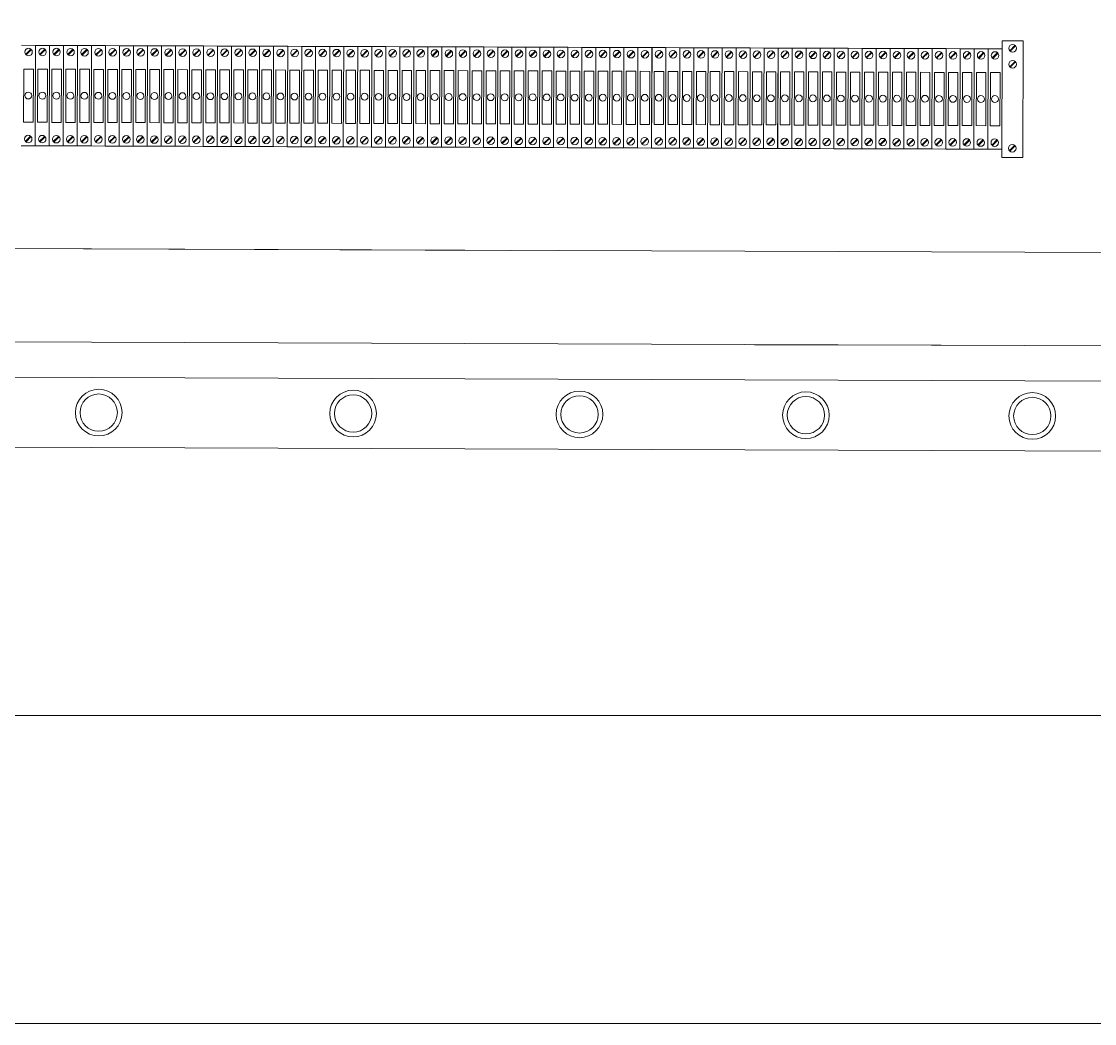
# Model space of a CAD drawing. Header units: millimetres. Extents: x 32721 to 103787, y 57624 to 127312.
# Drawn here: x 38084 to 38316.4, y 64730.5 to 64947.4 of the extents above; entities that cross this region are included whole.
import ezdxf

# ---------------------------------------------------------------- set-up
doc = ezdxf.new("R2010")
doc.units = ezdxf.units.MM
doc.header["$LTSCALE"] = 10
doc.linetypes.add('DASHED', pattern=[0.75, 0.5, -0.25])
for name, color, linetype, lineweight in [('1轮廓实线层', 7, 'Continuous', 18), ('2细线层', 4, 'Continuous', 18), ('图框层', 7, 'Continuous', 18)]:
    doc.layers.add(name, color=color, linetype=linetype, lineweight=lineweight)

msp = doc.modelspace()

# ---------------------------------------------------------------- linework, layer by layer
at = {"layer": '1轮廓实线层', "lineweight": 13}
for p, q in [((38084.04, 64942.25), (38087.07, 64942.24)), ((38084.91, 64940.28), (38086.08, 64941.43)), ((38085.02, 64940.17), (38086.18, 64941.33)), ((38087.07, 64942.24), (38086.99, 64920.51)), ((38086.99, 64920.51), (38087.07, 64942.24)), ((38087.07, 64942.24), (38090.1, 64942.23)), ((38087.95, 64940.26), (38089.11, 64941.42)), ((38088.05, 64940.16), (38089.21, 64941.32)), ((38090.1, 64942.23), (38090.02, 64920.5)), ((38090.02, 64920.5), (38090.1, 64942.23)), ((38090.1, 64942.23), (38093.14, 64942.22)), ((38090.98, 64940.25), (38092.15, 64941.41)), ((38091.08, 64940.15), (38092.25, 64941.31)), ((38093.14, 64942.22), (38093.06, 64920.48)), ((38093.06, 64920.48), (38093.14, 64942.22)), ((38093.14, 64942.22), (38096.17, 64942.21)), ((38094.01, 64940.24), (38095.18, 64941.4)), ((38094.12, 64940.14), (38095.28, 64941.3)), ((38096.17, 64942.21), (38096.09, 64920.47)), ((38096.09, 64920.47), (38096.17, 64942.21)), ((38096.17, 64942.21), (38099.2, 64942.2)), ((38097.05, 64940.23), (38098.21, 64941.39)), ((38097.15, 64940.13), (38098.31, 64941.29)), ((38099.2, 64942.2), (38099.12, 64920.46)), ((38099.12, 64920.46), (38099.2, 64942.2)), ((38099.2, 64942.2), (38102.23, 64942.18)), ((38100.08, 64940.22), (38101.25, 64941.38)), ((38100.18, 64940.12), (38101.35, 64941.28)), ((38102.23, 64942.18), (38102.16, 64920.45)), ((38102.16, 64920.45), (38102.24, 64942.18)), ((38102.24, 64942.18), (38105.27, 64942.17)), ((38103.11, 64940.21), (38104.28, 64941.37)), ((38103.21, 64940.11), (38104.38, 64941.26)), ((38105.27, 64942.17), (38105.19, 64920.44)), ((38105.19, 64920.44), (38105.27, 64942.17)), ((38105.27, 64942.17), (38108.3, 64942.16)), ((38106.15, 64940.2), (38107.31, 64941.36)), ((38106.25, 64940.1), (38107.41, 64941.25)), ((38108.3, 64942.16), (38108.22, 64920.43)), ((38108.22, 64920.43), (38108.3, 64942.16)), ((38108.3, 64942.16), (38111.33, 64942.15)), ((38109.18, 64940.19), (38110.35, 64941.34)), ((38109.28, 64940.09), (38110.45, 64941.24)), ((38111.33, 64942.15), (38111.26, 64920.42)), ((38111.26, 64920.42), (38111.34, 64942.15)), ((38111.34, 64942.15), (38114.37, 64942.14)), ((38112.21, 64940.18), (38113.38, 64941.33)), ((38112.31, 64940.07), (38113.48, 64941.23)), ((38114.37, 64942.14), (38114.29, 64920.41)), ((38114.29, 64920.41), (38114.37, 64942.14)), ((38114.37, 64942.14), (38117.4, 64942.13)), ((38115.25, 64940.17), (38116.41, 64941.32)), ((38115.35, 64940.06), (38116.51, 64941.22)), ((38117.4, 64942.13), (38117.32, 64920.4)), ((38117.32, 64920.4), (38117.4, 64942.13)), ((38117.4, 64942.13), (38120.43, 64942.12)), ((38118.28, 64940.15), (38119.44, 64941.31)), ((38118.38, 64940.05), (38119.55, 64941.21)), ((38120.43, 64942.12), (38120.36, 64920.39)), ((38120.36, 64920.39), (38120.43, 64942.12)), ((38120.43, 64942.12), (38123.47, 64942.11)), ((38121.31, 64940.14), (38122.48, 64941.3)), ((38121.41, 64940.04), (38122.58, 64941.2)), ((38123.47, 64942.11), (38123.39, 64920.38)), ((38123.39, 64920.38), (38123.47, 64942.11)), ((38123.47, 64942.11), (38126.5, 64942.1)), ((38124.35, 64940.13), (38125.51, 64941.29)), ((38124.45, 64940.03), (38125.61, 64941.19)), ((38126.5, 64942.1), (38126.42, 64920.36)), ((38126.42, 64920.36), (38126.5, 64942.1)), ((38126.5, 64942.1), (38129.53, 64942.09)), ((38127.38, 64940.12), (38128.54, 64941.28)), ((38127.48, 64940.02), (38128.65, 64941.18)), ((38129.53, 64942.09), (38129.45, 64920.35)), ((38129.46, 64920.35), (38129.53, 64942.09)), ((38129.53, 64942.09), (38132.57, 64942.07)), ((38130.41, 64940.11), (38131.58, 64941.27)), ((38130.51, 64940.01), (38131.68, 64941.17)), ((38132.57, 64942.07), (38132.49, 64920.34)), ((38132.49, 64920.34), (38132.57, 64942.07)), ((38132.57, 64942.07), (38135.6, 64942.06)), ((38133.44, 64940.1), (38134.61, 64941.26)), ((38133.55, 64940), (38134.71, 64941.16)), ((38135.6, 64942.06), (38135.52, 64920.33)), ((38135.52, 64920.33), (38135.6, 64942.06)), ((38135.6, 64942.06), (38138.63, 64942.05)), ((38136.48, 64940.09), (38137.64, 64941.25)), ((38136.58, 64939.99), (38137.74, 64941.14)), ((38138.63, 64942.05), (38138.55, 64920.32)), ((38138.55, 64920.32), (38138.63, 64942.05)), ((38138.63, 64942.05), (38141.67, 64942.04)), ((38139.51, 64940.08), (38140.68, 64941.24)), ((38139.61, 64939.98), (38140.78, 64941.13)), ((38141.67, 64942.04), (38141.59, 64920.31)), ((38141.59, 64920.31), (38141.67, 64942.04)), ((38141.67, 64942.04), (38144.7, 64942.03)), ((38142.54, 64940.07), (38143.71, 64941.22)), ((38142.65, 64939.96), (38143.81, 64941.12)), ((38144.7, 64942.03), (38144.62, 64920.3)), ((38144.62, 64920.3), (38144.7, 64942.03)), ((38144.7, 64942.03), (38147.73, 64942.02)), ((38145.58, 64940.06), (38146.74, 64941.21)), ((38145.68, 64939.95), (38146.84, 64941.11)), ((38147.73, 64942.02), (38147.65, 64920.29)), ((38147.65, 64920.29), (38147.73, 64942.02)), ((38147.65, 64920.29), (38147.73, 64942.02)), ((38147.73, 64942.02), (38150.77, 64942.01)), ((38148.61, 64940.05), (38149.78, 64941.2)), ((38148.71, 64939.94), (38149.88, 64941.1)), ((38150.77, 64942.01), (38150.69, 64920.28)), ((38150.69, 64920.28), (38150.77, 64942.01)), ((38150.77, 64942.01), (38153.8, 64942)), ((38151.64, 64940.03), (38152.81, 64941.19)), ((38153.8, 64942), (38153.72, 64920.27)), ((38153.72, 64920.27), (38153.8, 64942)), ((38153.8, 64942), (38156.83, 64941.99)), ((38154.68, 64940.02), (38155.84, 64941.18)), ((38156.83, 64941.99), (38156.75, 64920.25)), ((38156.75, 64920.25), (38156.83, 64941.99)), ((38156.83, 64941.99), (38159.87, 64941.98)), ((38157.71, 64940.01), (38158.88, 64941.17)), ((38159.87, 64941.98), (38159.79, 64920.24)), ((38159.79, 64920.24), (38159.87, 64941.98)), ((38159.87, 64941.98), (38162.9, 64941.97)), ((38160.74, 64940), (38161.91, 64941.16)), ((38162.9, 64941.97), (38162.82, 64920.23)), ((38162.82, 64920.23), (38162.9, 64941.97)), ((38162.9, 64941.97), (38165.93, 64941.95)), ((38163.78, 64939.99), (38164.94, 64941.15)), ((38165.93, 64941.95), (38165.85, 64920.22)), ((38165.85, 64920.22), (38165.93, 64941.95)), ((38165.93, 64941.95), (38168.96, 64941.94)), ((38166.81, 64939.98), (38167.98, 64941.14)), ((38168.96, 64941.94), (38168.89, 64920.21)), ((38168.89, 64920.21), (38168.97, 64941.94)), ((38168.97, 64941.94), (38172, 64941.93)), ((38169.84, 64939.97), (38171.01, 64941.13)), ((38172, 64941.93), (38171.92, 64920.2)), ((38172.03, 64941.93), (38175.06, 64941.92)), ((38172.9, 64939.96), (38174.07, 64941.11)), ((38175.06, 64941.92), (38174.98, 64920.19)), ((38174.98, 64920.19), (38175.06, 64941.92)), ((38175.06, 64941.92), (38178.09, 64941.91)), ((38175.94, 64939.95), (38177.1, 64941.1)), ((38178.09, 64941.91), (38178.01, 64920.18)), ((38178.01, 64920.18), (38178.09, 64941.91)), ((38178.09, 64941.91), (38181.12, 64941.9)), ((38178.97, 64939.94), (38180.13, 64941.09)), ((38181.12, 64941.9), (38181.05, 64920.17)), ((38181.05, 64920.17), (38181.12, 64941.9)), ((38181.12, 64941.9), (38184.16, 64941.89)), ((38184.16, 64941.89), (38184.08, 64920.16)), ((38184.08, 64920.16), (38184.16, 64941.89)), ((38184.16, 64941.89), (38187.19, 64941.88)), ((38187.19, 64941.88), (38187.11, 64920.15)), ((38187.11, 64920.15), (38187.19, 64941.88)), ((38187.19, 64941.88), (38190.22, 64941.87)), ((38190.22, 64941.87), (38190.14, 64920.13)), ((38190.15, 64920.13), (38190.22, 64941.87)), ((38190.22, 64941.87), (38193.26, 64941.86)), ((38193.26, 64941.86), (38193.18, 64920.12)), ((38193.18, 64920.12), (38193.26, 64941.86)), ((38193.26, 64941.86), (38196.29, 64941.84)), ((38196.29, 64941.84), (38196.21, 64920.11)), ((38196.21, 64920.11), (38196.29, 64941.84)), ((38196.29, 64941.84), (38199.32, 64941.83)), ((38199.32, 64941.83), (38199.24, 64920.1)), ((38199.24, 64920.1), (38199.32, 64941.83)), ((38199.32, 64941.83), (38202.36, 64941.82)), ((38202.36, 64941.82), (38202.28, 64920.09)), ((38202.28, 64920.09), (38202.36, 64941.82)), ((38202.36, 64941.82), (38205.39, 64941.81)), ((38205.39, 64941.81), (38205.31, 64920.08)), ((38205.31, 64920.08), (38205.39, 64941.81)), ((38205.39, 64941.81), (38208.42, 64941.8)), ((38208.42, 64941.8), (38208.34, 64920.07)), ((38208.34, 64920.07), (38208.42, 64941.8)), ((38208.42, 64941.8), (38211.46, 64941.79)), ((38211.46, 64941.79), (38211.38, 64920.06)), ((38211.38, 64920.06), (38211.46, 64941.79)), ((38211.46, 64941.79), (38214.49, 64941.78)), ((38214.49, 64941.78), (38214.41, 64920.05)), ((38214.41, 64920.05), (38214.49, 64941.78)), ((38214.49, 64941.78), (38217.52, 64941.77)), ((38217.52, 64941.77), (38217.44, 64920.04)), ((38217.44, 64920.04), (38217.52, 64941.77)), ((38217.52, 64941.77), (38220.55, 64941.76)), ((38220.55, 64941.76), (38220.48, 64920.02)), ((38220.48, 64920.02), (38220.56, 64941.76)), ((38220.56, 64941.76), (38223.59, 64941.75)), ((38223.59, 64941.75), (38223.51, 64920.01)), ((38223.51, 64920.01), (38223.59, 64941.75)), ((38223.59, 64941.75), (38226.62, 64941.74)), ((38226.62, 64941.74), (38226.54, 64920)), ((38226.54, 64920), (38226.62, 64941.74)), ((38226.62, 64941.74), (38229.65, 64941.72)), ((38229.65, 64941.72), (38229.58, 64919.99)), ((38229.58, 64919.99), (38229.65, 64941.72)), ((38229.65, 64941.72), (38232.69, 64941.71)), ((38232.69, 64941.71), (38232.61, 64919.98)), ((38232.61, 64919.98), (38232.69, 64941.71)), ((38232.69, 64941.71), (38235.72, 64941.7)), ((38235.72, 64941.7), (38235.64, 64919.97)), ((38235.64, 64919.97), (38235.72, 64941.7)), ((38235.64, 64919.97), (38235.72, 64941.7)), ((38235.72, 64941.7), (38238.75, 64941.69)), ((38238.75, 64941.69), (38238.68, 64919.96)), ((38238.68, 64919.96), (38238.75, 64941.69)), ((38238.75, 64941.69), (38241.79, 64941.68)), ((38241.79, 64941.68), (38241.71, 64919.95)), ((38241.71, 64919.95), (38241.79, 64941.68)), ((38241.79, 64941.68), (38244.82, 64941.67)), ((38244.82, 64941.67), (38244.74, 64919.94)), ((38244.74, 64919.94), (38244.82, 64941.67)), ((38244.82, 64941.67), (38247.85, 64941.66)), ((38247.85, 64941.66), (38247.77, 64919.93)), ((38247.78, 64919.93), (38247.85, 64941.66)), ((38247.85, 64941.66), (38250.89, 64941.65)), ((38250.89, 64941.65), (38250.81, 64919.92)), ((38250.81, 64919.92), (38250.89, 64941.65)), ((38250.89, 64941.65), (38253.92, 64941.64)), ((38253.92, 64941.64), (38253.84, 64919.9)), ((38253.84, 64919.9), (38253.92, 64941.64)), ((38253.92, 64941.64), (38256.95, 64941.63)), ((38256.95, 64941.63), (38256.87, 64919.89)), ((38256.88, 64919.89), (38256.95, 64941.63)), ((38256.95, 64941.63), (38259.99, 64941.61)), ((38259.99, 64941.61), (38259.91, 64919.88)), ((38259.91, 64919.88), (38259.99, 64941.61)), ((38259.99, 64941.61), (38263.02, 64941.6)), ((38263.02, 64941.6), (38262.94, 64919.87)), ((38262.94, 64919.87), (38263.02, 64941.6)), ((38263.02, 64941.6), (38266.05, 64941.59)), ((38266.05, 64941.59), (38265.97, 64919.86)), ((38265.97, 64919.86), (38266.05, 64941.59)), ((38266.05, 64941.59), (38269.09, 64941.58)), ((38269.09, 64941.58), (38269.01, 64919.85)), ((38269.01, 64919.85), (38269.09, 64941.58)), ((38269.09, 64941.58), (38272.12, 64941.57)), ((38272.12, 64941.57), (38272.04, 64919.84)), ((38272.04, 64919.84), (38272.12, 64941.57)), ((38272.12, 64941.57), (38275.15, 64941.56)), ((38275.15, 64941.56), (38275.07, 64919.83)), ((38275.07, 64919.83), (38275.15, 64941.56)), ((38275.15, 64941.56), (38278.18, 64941.55)), ((38278.18, 64941.55), (38278.11, 64919.82)), ((38278.11, 64919.82), (38278.19, 64941.55)), ((38278.19, 64941.55), (38281.22, 64941.54)), ((38281.22, 64941.54), (38281.14, 64919.81)), ((38281.14, 64919.81), (38281.22, 64941.54)), ((38281.22, 64941.54), (38284.25, 64941.53)), ((38284.25, 64941.53), (38284.17, 64919.79)), ((38284.17, 64919.79), (38284.25, 64941.53)), ((38284.25, 64941.53), (38287.28, 64941.52)), ((38287.28, 64941.52), (38287.21, 64919.78)), ((38287.21, 64919.78), (38287.28, 64941.52)), ((38287.28, 64941.52), (38290.32, 64941.51)), ((38290.32, 64941.51), (38290.24, 64919.77)), ((38290.24, 64919.77), (38290.32, 64941.51)), ((38290.32, 64941.51), (38293.35, 64941.49)), ((38293.35, 64941.49), (38293.27, 64919.76)), ((38293.27, 64919.76), (38293.35, 64941.49)), ((38293.35, 64941.49), (38296.38, 64941.48)), ((38296.3, 64917.98), (38296.39, 64943.25)), ((38296.38, 64941.48), (38296.31, 64919.75)), ((38296.31, 64919.75), (38296.38, 64941.48)), ((38296.39, 64943.25), (38300.94, 64943.24)), ((38298.03, 64941.09), (38299.19, 64942.25)), ((38298.13, 64940.99), (38299.29, 64942.14)), ((38300.94, 64943.24), (38300.85, 64917.97)), ((38151.75, 64939.93), (38152.91, 64941.09)), ((38154.78, 64939.92), (38155.94, 64941.08)), ((38157.81, 64939.91), (38158.98, 64941.07)), ((38160.84, 64939.9), (38162.01, 64941.06)), ((38163.88, 64939.89), (38165.04, 64941.05)), ((38166.91, 64939.88), (38168.08, 64941.03)), ((38169.94, 64939.87), (38171.11, 64941.02)), ((38173, 64939.86), (38174.17, 64941.01)), ((38176.04, 64939.84), (38177.2, 64941)), ((38179.07, 64939.83), (38180.24, 64940.99)), ((38182, 64939.92), (38183.17, 64941.08)), ((38182.1, 64939.82), (38183.27, 64940.98)), ((38185.04, 64939.91), (38186.2, 64941.07)), ((38185.14, 64939.81), (38186.3, 64940.97)), ((38188.07, 64939.9), (38189.23, 64941.06)), ((38188.17, 64939.8), (38189.34, 64940.96)), ((38191.1, 64939.89), (38192.27, 64941.05)), ((38191.2, 64939.79), (38192.37, 64940.95)), ((38194.13, 64939.88), (38195.3, 64941.04)), ((38194.24, 64939.78), (38195.4, 64940.94)), ((38197.17, 64939.87), (38198.33, 64941.03)), ((38197.27, 64939.77), (38198.44, 64940.93)), ((38200.2, 64939.86), (38201.37, 64941.02)), ((38200.3, 64939.76), (38201.47, 64940.91)), ((38203.23, 64939.85), (38204.4, 64941.01)), ((38203.34, 64939.75), (38204.5, 64940.9)), ((38206.27, 64939.84), (38207.43, 64940.99)), ((38206.37, 64939.73), (38207.53, 64940.89)), ((38209.3, 64939.83), (38210.47, 64940.98)), ((38209.4, 64939.72), (38210.57, 64940.88)), ((38212.33, 64939.82), (38213.5, 64940.97)), ((38212.43, 64939.71), (38213.6, 64940.87)), ((38215.37, 64939.8), (38216.53, 64940.96)), ((38215.47, 64939.7), (38216.63, 64940.86)), ((38218.4, 64939.79), (38219.57, 64940.95)), ((38218.5, 64939.69), (38219.67, 64940.85)), ((38221.43, 64939.78), (38222.6, 64940.94)), ((38221.53, 64939.68), (38222.7, 64940.84)), ((38224.47, 64939.77), (38225.63, 64940.93)), ((38224.57, 64939.67), (38225.73, 64940.83)), ((38227.5, 64939.76), (38228.66, 64940.92)), ((38227.6, 64939.66), (38228.77, 64940.82)), ((38230.53, 64939.75), (38231.7, 64940.91)), ((38230.63, 64939.65), (38231.8, 64940.8)), ((38233.57, 64939.74), (38234.73, 64940.9)), ((38233.67, 64939.64), (38234.83, 64940.79)), ((38236.6, 64939.73), (38237.76, 64940.88)), ((38236.7, 64939.63), (38237.87, 64940.78)), ((38239.63, 64939.72), (38240.8, 64940.87)), ((38239.73, 64939.61), (38240.9, 64940.77)), ((38242.67, 64939.71), (38243.83, 64940.86)), ((38242.77, 64939.6), (38243.93, 64940.76)), ((38245.7, 64939.69), (38246.86, 64940.85)), ((38245.8, 64939.59), (38246.97, 64940.75)), ((38248.73, 64939.68), (38249.9, 64940.84)), ((38248.83, 64939.58), (38250, 64940.74)), ((38251.76, 64939.67), (38252.93, 64940.83)), ((38251.87, 64939.57), (38253.03, 64940.73)), ((38254.8, 64939.66), (38255.96, 64940.82)), ((38254.9, 64939.56), (38256.07, 64940.72)), ((38257.83, 64939.65), (38259, 64940.81)), ((38257.93, 64939.55), (38259.1, 64940.71)), ((38260.86, 64939.64), (38262.03, 64940.8)), ((38260.97, 64939.54), (38262.13, 64940.7)), ((38263.9, 64939.63), (38265.06, 64940.79)), ((38264, 64939.53), (38265.16, 64940.68)), ((38266.93, 64939.62), (38268.1, 64940.78)), ((38267.03, 64939.52), (38268.2, 64940.67)), ((38269.96, 64939.61), (38271.13, 64940.76)), ((38270.07, 64939.5), (38271.23, 64940.66)), ((38273, 64939.6), (38274.16, 64940.75)), ((38273.1, 64939.49), (38274.26, 64940.65)), ((38276.03, 64939.59), (38277.2, 64940.74)), ((38276.13, 64939.48), (38277.3, 64940.64)), ((38279.06, 64939.57), (38280.23, 64940.73)), ((38279.16, 64939.47), (38280.33, 64940.63)), ((38282.1, 64939.56), (38283.26, 64940.72)), ((38282.2, 64939.46), (38283.36, 64940.62)), ((38285.13, 64939.55), (38286.29, 64940.71)), ((38285.23, 64939.45), (38286.4, 64940.61)), ((38288.16, 64939.54), (38289.33, 64940.7)), ((38288.26, 64939.44), (38289.43, 64940.6)), ((38291.2, 64939.53), (38292.36, 64940.69)), ((38291.3, 64939.43), (38292.46, 64940.59)), ((38294.23, 64939.52), (38295.39, 64940.68)), ((38294.33, 64939.42), (38295.5, 64940.57)), ((38298.01, 64937.62), (38299.18, 64938.77)), ((38298.11, 64937.51), (38299.28, 64938.67)), ((38084.85, 64921.43), (38086.01, 64922.58)), ((38087.88, 64921.42), (38089.05, 64922.57)), ((38090.91, 64921.4), (38092.08, 64922.56)), ((38093.95, 64921.39), (38095.11, 64922.55)), ((38096.98, 64921.38), (38098.14, 64922.54)), ((38100.01, 64921.37), (38101.18, 64922.53)), ((38103.05, 64921.36), (38104.21, 64922.52)), ((38106.08, 64921.35), (38107.24, 64922.51)), ((38086.99, 64920.51), (38083.96, 64920.52)), ((38084.95, 64921.32), (38086.11, 64922.48)), ((38090.02, 64920.5), (38086.99, 64920.51)), ((38087.98, 64921.31), (38089.15, 64922.47)), ((38093.06, 64920.48), (38090.02, 64920.5)), ((38091.01, 64921.3), (38092.18, 64922.46)), ((38096.09, 64920.47), (38093.06, 64920.48)), ((38094.05, 64921.29), (38095.21, 64922.45)), ((38099.12, 64920.46), (38096.09, 64920.47)), ((38097.08, 64921.28), (38098.25, 64922.44)), ((38102.16, 64920.45), (38099.12, 64920.46)), ((38100.11, 64921.27), (38101.28, 64922.43)), ((38105.19, 64920.44), (38102.16, 64920.45)), ((38103.15, 64921.26), (38104.31, 64922.42)), ((38108.22, 64920.43), (38105.19, 64920.44)), ((38106.18, 64921.25), (38107.35, 64922.4)), ((38111.26, 64920.42), (38108.22, 64920.43)), ((38109.11, 64921.34), (38110.28, 64922.5)), ((38109.21, 64921.24), (38110.38, 64922.39)), ((38114.29, 64920.41), (38111.26, 64920.42)), ((38112.14, 64921.33), (38113.31, 64922.48)), ((38112.25, 64921.23), (38113.41, 64922.38)), ((38117.32, 64920.4), (38114.29, 64920.41)), ((38115.18, 64921.32), (38116.34, 64922.47)), ((38115.28, 64921.21), (38116.44, 64922.37)), ((38120.36, 64920.39), (38117.32, 64920.4)), ((38118.21, 64921.31), (38119.38, 64922.46)), ((38118.31, 64921.2), (38119.48, 64922.36)), ((38123.39, 64920.38), (38120.36, 64920.39)), ((38121.24, 64921.29), (38122.41, 64922.45)), ((38121.35, 64921.19), (38122.51, 64922.35)), ((38126.42, 64920.36), (38123.39, 64920.38)), ((38124.28, 64921.28), (38125.44, 64922.44)), ((38124.38, 64921.18), (38125.54, 64922.34)), ((38129.45, 64920.35), (38126.42, 64920.36)), ((38127.31, 64921.27), (38128.48, 64922.43)), ((38127.41, 64921.17), (38128.58, 64922.33)), ((38132.49, 64920.34), (38129.46, 64920.35)), ((38130.34, 64921.26), (38131.51, 64922.42)), ((38130.44, 64921.16), (38131.61, 64922.32)), ((38135.52, 64920.33), (38132.49, 64920.34)), ((38133.38, 64921.25), (38134.54, 64922.41)), ((38133.48, 64921.15), (38134.64, 64922.31)), ((38138.55, 64920.32), (38135.52, 64920.33)), ((38136.41, 64921.24), (38137.58, 64922.4)), ((38136.51, 64921.14), (38137.68, 64922.29)), ((38141.59, 64920.31), (38138.55, 64920.32)), ((38139.44, 64921.23), (38140.61, 64922.39)), ((38139.54, 64921.13), (38140.71, 64922.28)), ((38144.62, 64920.3), (38141.59, 64920.31)), ((38142.48, 64921.22), (38143.64, 64922.38)), ((38142.58, 64921.12), (38143.74, 64922.27)), ((38147.65, 64920.29), (38144.62, 64920.3)), ((38145.51, 64921.21), (38146.67, 64922.36)), ((38145.61, 64921.1), (38146.78, 64922.26)), ((38150.69, 64920.28), (38147.65, 64920.29)), ((38148.54, 64921.2), (38149.71, 64922.35)), ((38148.64, 64921.09), (38149.81, 64922.25)), ((38153.72, 64920.27), (38150.69, 64920.28)), ((38151.58, 64921.19), (38152.74, 64922.34)), ((38151.68, 64921.08), (38152.84, 64922.24)), ((38156.75, 64920.25), (38153.72, 64920.27)), ((38154.61, 64921.17), (38155.77, 64922.33)), ((38154.71, 64921.07), (38155.88, 64922.23)), ((38159.79, 64920.24), (38156.75, 64920.25)), ((38157.64, 64921.16), (38158.81, 64922.32)), ((38157.74, 64921.06), (38158.91, 64922.22)), ((38162.82, 64920.23), (38159.79, 64920.24)), ((38160.68, 64921.15), (38161.84, 64922.31)), ((38160.78, 64921.05), (38161.94, 64922.21)), ((38165.85, 64920.22), (38162.82, 64920.23)), ((38163.71, 64921.14), (38164.87, 64922.3)), ((38163.81, 64921.04), (38164.98, 64922.2)), ((38168.89, 64920.21), (38165.85, 64920.22)), ((38166.74, 64921.13), (38167.91, 64922.29)), ((38166.84, 64921.03), (38168.01, 64922.19)), ((38171.92, 64920.2), (38168.89, 64920.21)), ((38169.77, 64921.12), (38170.94, 64922.28)), ((38169.88, 64921.02), (38171.04, 64922.17)), ((38174.98, 64920.19), (38171.95, 64920.2)), ((38172.83, 64921.11), (38174, 64922.27)), ((38172.94, 64921.01), (38174.1, 64922.16)), ((38178.01, 64920.18), (38174.98, 64920.19)), ((38175.87, 64921.1), (38177.03, 64922.25)), ((38175.97, 64921), (38177.14, 64922.15)), ((38181.05, 64920.17), (38178.01, 64920.18)), ((38178.9, 64921.09), (38180.07, 64922.24)), ((38179, 64920.98), (38180.17, 64922.14)), ((38181.93, 64921.08), (38183.1, 64922.23)), ((38182.04, 64920.97), (38183.2, 64922.13)), ((38184.97, 64921.06), (38186.13, 64922.22)), ((38185.07, 64920.96), (38186.23, 64922.12)), ((38188, 64921.05), (38189.17, 64922.21)), ((38188.1, 64920.95), (38189.27, 64922.11)), ((38191.03, 64921.04), (38192.2, 64922.2)), ((38191.14, 64920.94), (38192.3, 64922.1)), ((38194.07, 64921.03), (38195.23, 64922.19)), ((38194.17, 64920.93), (38195.33, 64922.09)), ((38197.1, 64921.02), (38198.27, 64922.18)), ((38197.2, 64920.92), (38198.37, 64922.08)), ((38200.13, 64921.01), (38201.3, 64922.17)), ((38200.23, 64920.91), (38201.4, 64922.06)), ((38203.17, 64921), (38204.33, 64922.16)), ((38203.27, 64920.9), (38204.43, 64922.05)), ((38206.2, 64920.99), (38207.36, 64922.15)), ((38206.3, 64920.89), (38207.47, 64922.04)), ((38209.23, 64920.98), (38210.4, 64922.13)), ((38209.33, 64920.87), (38210.5, 64922.03)), ((38212.27, 64920.97), (38213.43, 64922.12)), ((38212.37, 64920.86), (38213.53, 64922.02)), ((38215.3, 64920.96), (38216.46, 64922.11)), ((38215.4, 64920.85), (38216.57, 64922.01)), ((38218.33, 64920.94), (38219.5, 64922.1)), ((38218.43, 64920.84), (38219.6, 64922)), ((38221.36, 64920.93), (38222.53, 64922.09)), ((38221.47, 64920.83), (38222.63, 64921.99)), ((38224.4, 64920.92), (38225.56, 64922.08)), ((38224.5, 64920.82), (38225.67, 64921.98)), ((38227.43, 64920.91), (38228.6, 64922.07)), ((38227.53, 64920.81), (38228.7, 64921.97)), ((38230.46, 64920.9), (38231.63, 64922.06)), ((38230.57, 64920.8), (38231.73, 64921.96)), ((38233.5, 64920.89), (38234.66, 64922.05)), ((38233.6, 64920.79), (38234.76, 64921.94)), ((38236.53, 64920.88), (38237.7, 64922.04)), ((38236.63, 64920.78), (38237.8, 64921.93)), ((38239.56, 64920.87), (38240.73, 64922.02)), ((38239.67, 64920.77), (38240.83, 64921.92)), ((38242.6, 64920.86), (38243.76, 64922.01)), ((38242.7, 64920.75), (38243.86, 64921.91)), ((38245.63, 64920.85), (38246.8, 64922)), ((38245.73, 64920.74), (38246.9, 64921.9)), ((38248.66, 64920.83), (38249.83, 64921.99)), ((38248.77, 64920.73), (38249.93, 64921.89)), ((38251.7, 64920.82), (38252.86, 64921.98)), ((38251.8, 64920.72), (38252.96, 64921.88)), ((38254.73, 64920.81), (38255.9, 64921.97)), ((38254.83, 64920.71), (38256, 64921.87)), ((38257.76, 64920.8), (38258.93, 64921.96)), ((38257.86, 64920.7), (38259.03, 64921.86)), ((38260.8, 64920.79), (38261.96, 64921.95)), ((38260.9, 64920.69), (38262.06, 64921.85)), ((38263.83, 64920.78), (38265, 64921.94)), ((38263.93, 64920.68), (38265.1, 64921.83)), ((38266.86, 64920.77), (38268.03, 64921.93)), ((38266.96, 64920.67), (38268.13, 64921.82)), ((38269.9, 64920.76), (38271.06, 64921.92)), ((38270, 64920.66), (38271.16, 64921.81)), ((38272.93, 64920.75), (38274.09, 64921.9)), ((38273.03, 64920.64), (38274.2, 64921.8)), ((38275.96, 64920.74), (38277.13, 64921.89)), ((38276.06, 64920.63), (38277.23, 64921.79)), ((38278.99, 64920.73), (38280.16, 64921.88)), ((38279.1, 64920.62), (38280.26, 64921.78)), ((38282.03, 64920.71), (38283.19, 64921.87)), ((38282.13, 64920.61), (38283.3, 64921.77)), ((38285.06, 64920.7), (38286.23, 64921.86)), ((38285.16, 64920.6), (38286.33, 64921.76)), ((38288.09, 64920.69), (38289.26, 64921.85)), ((38288.2, 64920.59), (38289.36, 64921.75)), ((38291.13, 64920.68), (38292.29, 64921.84)), ((38291.23, 64920.58), (38292.39, 64921.74)), ((38294.16, 64920.67), (38295.33, 64921.83)), ((38294.26, 64920.57), (38295.43, 64921.73)), ((38297.95, 64919.45), (38299.11, 64920.61)), ((38298.05, 64919.35), (38299.21, 64920.5)), ((38184.08, 64920.16), (38181.05, 64920.17)), ((38187.11, 64920.15), (38184.08, 64920.16)), ((38190.14, 64920.13), (38187.11, 64920.15)), ((38193.18, 64920.12), (38190.15, 64920.13)), ((38196.21, 64920.11), (38193.18, 64920.12)), ((38199.24, 64920.1), (38196.21, 64920.11)), ((38202.28, 64920.09), (38199.24, 64920.1)), ((38205.31, 64920.08), (38202.28, 64920.09)), ((38208.34, 64920.07), (38205.31, 64920.08)), ((38211.38, 64920.06), (38208.34, 64920.07)), ((38214.41, 64920.05), (38211.38, 64920.06)), ((38217.44, 64920.04), (38214.41, 64920.05)), ((38220.48, 64920.02), (38217.44, 64920.04)), ((38223.51, 64920.01), (38220.48, 64920.02)), ((38226.54, 64920), (38223.51, 64920.01)), ((38229.58, 64919.99), (38226.54, 64920)), ((38232.61, 64919.98), (38229.58, 64919.99)), ((38235.64, 64919.97), (38232.61, 64919.98)), ((38238.68, 64919.96), (38235.64, 64919.97)), ((38241.71, 64919.95), (38238.68, 64919.96)), ((38244.74, 64919.94), (38241.71, 64919.95)), ((38247.77, 64919.93), (38244.74, 64919.94)), ((38250.81, 64919.92), (38247.78, 64919.93)), ((38253.84, 64919.9), (38250.81, 64919.92)), ((38256.87, 64919.89), (38253.84, 64919.9)), ((38259.91, 64919.88), (38256.88, 64919.89)), ((38262.94, 64919.87), (38259.91, 64919.88)), ((38265.97, 64919.86), (38262.94, 64919.87)), ((38269.01, 64919.85), (38265.97, 64919.86)), ((38272.04, 64919.84), (38269.01, 64919.85)), ((38275.07, 64919.83), (38272.04, 64919.84)), ((38278.11, 64919.82), (38275.07, 64919.83)), ((38281.14, 64919.81), (38278.11, 64919.82)), ((38284.17, 64919.79), (38281.14, 64919.81)), ((38287.21, 64919.78), (38284.17, 64919.79)), ((38290.24, 64919.77), (38287.21, 64919.78)), ((38293.27, 64919.76), (38290.24, 64919.77)), ((38296.31, 64919.75), (38293.27, 64919.76)), ((38300.85, 64917.97), (38296.3, 64917.98))]:
    msp.add_line(p, q, dxfattribs=at)
at = {"layer": '1轮廓实线层'}
for p, q in [((38189.93, 64897.86), (37814.19, 64899.22)), ((38392.09, 64897.13), (37814.19, 64899.22)), ((38412.24, 64876.84), (37793.9, 64879.07)), ((38242.77, 64877.45), (38283.2, 64877.31)), ((37768.46, 64871.53), (38437.62, 64869.11)), ((37754.01, 64856.42), (38453.49, 64853.89))]:
    msp.add_line(p, q, dxfattribs=at)
at = {"layer": '1轮廓实线层', "linetype": 'DASHED'}
msp.add_lwpolyline([(37616.2, 65663.32), (38552.14, 65663.32), (38552.14, 64797.17), (37616.2, 64797.17)], close=True, dxfattribs=at)
at = {"layer": '1轮廓实线层', "lineweight": 13}
for points in [[(38084.54, 64937.11), (38086.6, 64937.1), (38086.56, 64925.6), (38084.5, 64925.61)], [(38087.57, 64937.1), (38089.64, 64937.09), (38089.6, 64925.59), (38087.53, 64925.6)], [(38090.61, 64937.09), (38092.67, 64937.08), (38092.63, 64925.58), (38090.57, 64925.58)], [(38093.64, 64937.08), (38095.7, 64937.07), (38095.66, 64925.57), (38093.6, 64925.57)], [(38096.67, 64937.06), (38098.74, 64937.06), (38098.69, 64925.56), (38096.63, 64925.56)], [(38099.71, 64937.05), (38101.77, 64937.05), (38101.73, 64925.54), (38099.67, 64925.55)], [(38102.74, 64937.04), (38104.8, 64937.04), (38104.76, 64925.53), (38102.7, 64925.54)], [(38105.77, 64937.03), (38107.84, 64937.02), (38107.79, 64925.52), (38105.73, 64925.53)], [(38108.81, 64937.02), (38110.87, 64937.01), (38110.83, 64925.51), (38108.76, 64925.52)], [(38111.84, 64937.01), (38113.9, 64937), (38113.86, 64925.5), (38111.8, 64925.51)], [(38114.87, 64937), (38116.93, 64936.99), (38116.89, 64925.49), (38114.83, 64925.5)], [(38117.91, 64936.99), (38119.97, 64936.98), (38119.93, 64925.48), (38117.86, 64925.49)], [(38120.94, 64936.98), (38123, 64936.97), (38122.96, 64925.47), (38120.9, 64925.48)], [(38123.97, 64936.97), (38126.03, 64936.96), (38125.99, 64925.46), (38123.93, 64925.46)], [(38127.01, 64936.96), (38129.07, 64936.95), (38129.03, 64925.45), (38126.96, 64925.45)], [(38130.04, 64936.94), (38132.1, 64936.94), (38132.06, 64925.43), (38130, 64925.44)], [(38133.07, 64936.93), (38135.13, 64936.93), (38135.09, 64925.42), (38133.03, 64925.43)], [(38136.1, 64936.92), (38138.17, 64936.91), (38138.13, 64925.41), (38136.06, 64925.42)], [(38139.14, 64936.91), (38141.2, 64936.9), (38141.16, 64925.4), (38139.1, 64925.41)], [(38142.17, 64936.9), (38144.23, 64936.89), (38144.19, 64925.39), (38142.13, 64925.4)], [(38145.2, 64936.89), (38147.27, 64936.88), (38147.22, 64925.38), (38145.16, 64925.39)], [(38148.24, 64936.88), (38150.3, 64936.87), (38150.26, 64925.37), (38148.2, 64925.38)], [(38151.27, 64936.87), (38153.33, 64936.86), (38153.29, 64925.36), (38151.23, 64925.37)], [(38154.3, 64936.86), (38156.37, 64936.85), (38156.32, 64925.35), (38154.26, 64925.35)], [(38157.34, 64936.85), (38159.4, 64936.84), (38159.36, 64925.34), (38157.3, 64925.34)], [(38160.37, 64936.83), (38162.43, 64936.83), (38162.39, 64925.33), (38160.33, 64925.33)], [(38163.4, 64936.82), (38165.47, 64936.82), (38165.42, 64925.31), (38163.36, 64925.32)], [(38166.44, 64936.81), (38168.5, 64936.81), (38168.46, 64925.3), (38166.39, 64925.31)], [(38169.47, 64936.8), (38171.53, 64936.79), (38171.49, 64925.29), (38169.43, 64925.3)], [(38172.53, 64936.79), (38174.59, 64936.78), (38174.55, 64925.28), (38172.49, 64925.29)], [(38175.56, 64936.78), (38177.63, 64936.77), (38177.58, 64925.27), (38175.52, 64925.28)], [(38178.6, 64936.77), (38180.66, 64936.76), (38180.62, 64925.26), (38178.55, 64925.27)], [(38181.63, 64936.76), (38183.69, 64936.75), (38183.65, 64925.25), (38181.59, 64925.26)], [(38184.66, 64936.75), (38186.72, 64936.74), (38186.68, 64925.24), (38184.62, 64925.25)], [(38187.7, 64936.74), (38189.76, 64936.73), (38189.72, 64925.23), (38187.65, 64925.23)], [(38190.73, 64936.72), (38192.79, 64936.72), (38192.75, 64925.22), (38190.69, 64925.22)], [(38193.76, 64936.71), (38195.82, 64936.71), (38195.78, 64925.2), (38193.72, 64925.21)], [(38196.79, 64936.7), (38198.86, 64936.7), (38198.82, 64925.19), (38196.75, 64925.2)], [(38199.83, 64936.69), (38201.89, 64936.68), (38201.85, 64925.18), (38199.79, 64925.19)], [(38202.86, 64936.68), (38204.92, 64936.67), (38204.88, 64925.17), (38202.82, 64925.18)], [(38205.89, 64936.67), (38207.96, 64936.66), (38207.91, 64925.16), (38205.85, 64925.17)], [(38208.93, 64936.66), (38210.99, 64936.65), (38210.95, 64925.15), (38208.89, 64925.16)], [(38211.96, 64936.65), (38214.02, 64936.64), (38213.98, 64925.14), (38211.92, 64925.15)], [(38214.99, 64936.64), (38217.06, 64936.63), (38217.01, 64925.13), (38214.95, 64925.14)], [(38218.03, 64936.63), (38220.09, 64936.62), (38220.05, 64925.12), (38217.99, 64925.12)], [(38221.06, 64936.62), (38223.12, 64936.61), (38223.08, 64925.11), (38221.02, 64925.11)], [(38224.09, 64936.6), (38226.16, 64936.6), (38226.11, 64925.1), (38224.05, 64925.1)], [(38227.13, 64936.59), (38229.19, 64936.59), (38229.15, 64925.08), (38227.08, 64925.09)], [(38230.16, 64936.58), (38232.22, 64936.58), (38232.18, 64925.07), (38230.12, 64925.08)], [(38233.19, 64936.57), (38235.25, 64936.56), (38235.21, 64925.06), (38233.15, 64925.07)], [(38236.23, 64936.56), (38238.29, 64936.55), (38238.25, 64925.05), (38236.18, 64925.06)], [(38239.26, 64936.55), (38241.32, 64936.54), (38241.28, 64925.04), (38239.22, 64925.05)], [(38242.29, 64936.54), (38244.35, 64936.53), (38244.31, 64925.03), (38242.25, 64925.04)], [(38245.33, 64936.53), (38247.39, 64936.52), (38247.35, 64925.02), (38245.28, 64925.03)], [(38248.36, 64936.52), (38250.42, 64936.51), (38250.38, 64925.01), (38248.32, 64925.02)], [(38251.39, 64936.51), (38253.45, 64936.5), (38253.41, 64925), (38251.35, 64925)], [(38254.42, 64936.5), (38256.49, 64936.49), (38256.45, 64924.99), (38254.38, 64924.99)], [(38257.46, 64936.48), (38259.52, 64936.48), (38259.48, 64924.97), (38257.42, 64924.98)], [(38260.49, 64936.47), (38262.55, 64936.47), (38262.51, 64924.96), (38260.45, 64924.97)], [(38263.52, 64936.46), (38265.59, 64936.45), (38265.54, 64924.95), (38263.48, 64924.96)], [(38266.56, 64936.45), (38268.62, 64936.44), (38268.58, 64924.94), (38266.52, 64924.95)], [(38269.59, 64936.44), (38271.65, 64936.43), (38271.61, 64924.93), (38269.55, 64924.94)], [(38272.62, 64936.43), (38274.69, 64936.42), (38274.64, 64924.92), (38272.58, 64924.93)], [(38275.66, 64936.42), (38277.72, 64936.41), (38277.68, 64924.91), (38275.62, 64924.92)], [(38278.69, 64936.41), (38280.75, 64936.4), (38280.71, 64924.9), (38278.65, 64924.91)], [(38281.72, 64936.4), (38283.79, 64936.39), (38283.74, 64924.89), (38281.68, 64924.89)], [(38284.76, 64936.39), (38286.82, 64936.38), (38286.78, 64924.88), (38284.71, 64924.88)], [(38287.79, 64936.37), (38289.85, 64936.37), (38289.81, 64924.87), (38287.75, 64924.87)], [(38290.82, 64936.36), (38292.88, 64936.36), (38292.84, 64924.85), (38290.78, 64924.86)], [(38293.86, 64936.35), (38295.92, 64936.35), (38295.88, 64924.84), (38293.81, 64924.85)]]:
    msp.add_lwpolyline(points, close=True, dxfattribs=at)
for centre, radius in [((38085.55, 64940.8), 0.821), ((38088.58, 64940.79), 0.821), ((38091.61, 64940.78), 0.821), ((38094.65, 64940.77), 0.821), ((38097.68, 64940.76), 0.821), ((38100.71, 64940.75), 0.821), ((38103.75, 64940.74), 0.821), ((38106.78, 64940.73), 0.821), ((38109.81, 64940.72), 0.821), ((38112.85, 64940.7), 0.821), ((38115.88, 64940.69), 0.821), ((38118.91, 64940.68), 0.821), ((38121.95, 64940.67), 0.821), ((38124.98, 64940.66), 0.821), ((38128.01, 64940.65), 0.821), ((38131.04, 64940.64), 0.821), ((38134.08, 64940.63), 0.821), ((38137.11, 64940.62), 0.821), ((38140.14, 64940.61), 0.821), ((38143.18, 64940.59), 0.821), ((38146.21, 64940.58), 0.821), ((38149.24, 64940.57), 0.821), ((38152.28, 64940.56), 0.821), ((38155.31, 64940.55), 0.821), ((38158.34, 64940.54), 0.821), ((38161.38, 64940.53), 0.821), ((38164.41, 64940.52), 0.821), ((38167.44, 64940.51), 0.821), ((38170.48, 64940.5), 0.821), ((38173.54, 64940.49), 0.821), ((38176.57, 64940.47), 0.821), ((38179.6, 64940.46), 0.821), ((38182.64, 64940.45), 0.821), ((38185.67, 64940.44), 0.821), ((38188.7, 64940.43), 0.821), ((38191.74, 64940.42), 0.821), ((38194.77, 64940.41), 0.821), ((38197.8, 64940.4), 0.821), ((38200.83, 64940.39), 0.821), ((38203.87, 64940.38), 0.821), ((38206.9, 64940.36), 0.821), ((38209.93, 64940.35), 0.821), ((38212.97, 64940.34), 0.821), ((38216, 64940.33), 0.821), ((38219.03, 64940.32), 0.821), ((38222.07, 64940.31), 0.821), ((38225.1, 64940.3), 0.821), ((38228.13, 64940.29), 0.821), ((38231.17, 64940.28), 0.821), ((38298.66, 64941.62), 0.821), ((38234.2, 64940.27), 0.821), ((38237.23, 64940.26), 0.821), ((38240.27, 64940.24), 0.821), ((38243.3, 64940.23), 0.821), ((38246.33, 64940.22), 0.821), ((38249.37, 64940.21), 0.821), ((38252.4, 64940.2), 0.821), ((38255.43, 64940.19), 0.821), ((38258.46, 64940.18), 0.821), ((38261.5, 64940.17), 0.821), ((38264.53, 64940.16), 0.821), ((38267.56, 64940.15), 0.821), ((38270.6, 64940.13), 0.821), ((38273.63, 64940.12), 0.821), ((38276.66, 64940.11), 0.821), ((38279.7, 64940.1), 0.821), ((38282.73, 64940.09), 0.821), ((38285.76, 64940.08), 0.821), ((38288.8, 64940.07), 0.821), ((38291.83, 64940.06), 0.821), ((38294.86, 64940.05), 0.821), ((38298.65, 64938.14), 0.821), ((38085.51, 64931.38), 0.742), ((38088.55, 64931.37), 0.742), ((38091.58, 64931.36), 0.742), ((38094.61, 64931.35), 0.742), ((38097.65, 64931.33), 0.742), ((38100.68, 64931.32), 0.742), ((38103.71, 64931.31), 0.742), ((38106.75, 64931.3), 0.742), ((38109.78, 64931.29), 0.742), ((38112.81, 64931.28), 0.742), ((38115.85, 64931.27), 0.742), ((38118.88, 64931.26), 0.742), ((38121.91, 64931.25), 0.742), ((38124.94, 64931.24), 0.742), ((38127.98, 64931.23), 0.742), ((38131.01, 64931.21), 0.742), ((38134.04, 64931.2), 0.742), ((38137.08, 64931.19), 0.742), ((38140.11, 64931.18), 0.742), ((38143.14, 64931.17), 0.742), ((38146.18, 64931.16), 0.742), ((38149.21, 64931.15), 0.742), ((38152.24, 64931.14), 0.742), ((38155.28, 64931.13), 0.742), ((38158.31, 64931.12), 0.742), ((38161.34, 64931.1), 0.742), ((38164.38, 64931.09), 0.742), ((38167.41, 64931.08), 0.742), ((38170.44, 64931.07), 0.742), ((38173.5, 64931.06), 0.742), ((38176.54, 64931.05), 0.742), ((38179.57, 64931.04), 0.742), ((38182.6, 64931.03), 0.742), ((38185.63, 64931.02), 0.742), ((38188.67, 64931.01), 0.742), ((38191.7, 64931), 0.742), ((38194.73, 64930.98), 0.742), ((38197.77, 64930.97), 0.742), ((38200.8, 64930.96), 0.742), ((38203.83, 64930.95), 0.742), ((38206.87, 64930.94), 0.742), ((38209.9, 64930.93), 0.742), ((38212.93, 64930.92), 0.742), ((38215.97, 64930.91), 0.742), ((38219, 64930.9), 0.742), ((38222.03, 64930.89), 0.742), ((38225.07, 64930.87), 0.742), ((38228.1, 64930.86), 0.742), ((38231.13, 64930.85), 0.742), ((38234.16, 64930.84), 0.742), ((38237.2, 64930.83), 0.742), ((38240.23, 64930.82), 0.742), ((38243.26, 64930.81), 0.742), ((38246.3, 64930.8), 0.742), ((38249.33, 64930.79), 0.742), ((38252.36, 64930.78), 0.742), ((38255.4, 64930.77), 0.742), ((38258.43, 64930.75), 0.742), ((38261.46, 64930.74), 0.742), ((38264.5, 64930.73), 0.742), ((38267.53, 64930.72), 0.742), ((38270.56, 64930.71), 0.742), ((38273.6, 64930.7), 0.742), ((38276.63, 64930.69), 0.742), ((38279.66, 64930.68), 0.742), ((38282.7, 64930.67), 0.742), ((38285.73, 64930.66), 0.742), ((38288.76, 64930.64), 0.742), ((38291.79, 64930.63), 0.742), ((38294.83, 64930.62), 0.742), ((38085.48, 64921.95), 0.821), ((38088.51, 64921.94), 0.821), ((38091.55, 64921.93), 0.821), ((38094.58, 64921.92), 0.821), ((38097.61, 64921.91), 0.821), ((38100.65, 64921.9), 0.821), ((38103.68, 64921.89), 0.821), ((38106.71, 64921.88), 0.821), ((38109.74, 64921.87), 0.821), ((38112.78, 64921.86), 0.821), ((38115.81, 64921.84), 0.821), ((38118.84, 64921.83), 0.821), ((38121.88, 64921.82), 0.821), ((38124.91, 64921.81), 0.821), ((38127.94, 64921.8), 0.821), ((38130.98, 64921.79), 0.821), ((38134.01, 64921.78), 0.821), ((38137.04, 64921.77), 0.821), ((38140.08, 64921.76), 0.821), ((38143.11, 64921.75), 0.821), ((38146.14, 64921.73), 0.821), ((38149.18, 64921.72), 0.821), ((38152.21, 64921.71), 0.821), ((38155.24, 64921.7), 0.821), ((38158.28, 64921.69), 0.821), ((38161.31, 64921.68), 0.821), ((38164.34, 64921.67), 0.821), ((38167.37, 64921.66), 0.821), ((38170.41, 64921.65), 0.821), ((38173.47, 64921.64), 0.821), ((38176.5, 64921.63), 0.821), ((38179.53, 64921.61), 0.821), ((38182.57, 64921.6), 0.821), ((38185.6, 64921.59), 0.821), ((38188.63, 64921.58), 0.821), ((38191.67, 64921.57), 0.821), ((38194.7, 64921.56), 0.821), ((38197.73, 64921.55), 0.821), ((38200.77, 64921.54), 0.821), ((38203.8, 64921.53), 0.821), ((38206.83, 64921.52), 0.821), ((38209.87, 64921.5), 0.821), ((38212.9, 64921.49), 0.821), ((38215.93, 64921.48), 0.821), ((38218.97, 64921.47), 0.821), ((38222, 64921.46), 0.821), ((38225.03, 64921.45), 0.821), ((38228.06, 64921.44), 0.821), ((38231.1, 64921.43), 0.821), ((38234.13, 64921.42), 0.821), ((38237.16, 64921.41), 0.821), ((38240.2, 64921.4), 0.821), ((38243.23, 64921.38), 0.821), ((38246.26, 64921.37), 0.821), ((38249.3, 64921.36), 0.821), ((38252.33, 64921.35), 0.821), ((38255.36, 64921.34), 0.821), ((38258.4, 64921.33), 0.821), ((38261.43, 64921.32), 0.821), ((38264.46, 64921.31), 0.821), ((38267.5, 64921.3), 0.821), ((38270.53, 64921.29), 0.821), ((38273.56, 64921.27), 0.821), ((38276.6, 64921.26), 0.821), ((38279.63, 64921.25), 0.821), ((38282.66, 64921.24), 0.821), ((38285.69, 64921.23), 0.821), ((38288.73, 64921.22), 0.821), ((38291.76, 64921.21), 0.821), ((38294.79, 64921.2), 0.821), ((38298.58, 64919.98), 0.821)]:
    msp.add_circle(centre, radius, dxfattribs=at)
at = {"layer": '1轮廓实线层'}
for centre, radius in [((38100.75, 64862.74), 5.05), ((38100.75, 64862.74), 4.04), ((38155.84, 64862.55), 5.05), ((38204.86, 64862.37), 5.05), ((38253.88, 64862.19), 5.05), ((38302.91, 64862.02), 5.05), ((38155.84, 64862.55), 4.04), ((38204.86, 64862.37), 4.04), ((38253.88, 64862.19), 4.04), ((38302.91, 64862.02), 4.04)]:
    msp.add_circle(centre, radius, dxfattribs=at)
at = {"layer": '2细线层'}
msp.add_line((41409.53, 64730.5), (37449.53, 64730.5), dxfattribs=at)
at = {"layer": '图框层'}
msp.add_line((37616.2, 64797.17), (41342.86, 64797.17), dxfattribs=at)

doc.saveas('drawing.dxf')
